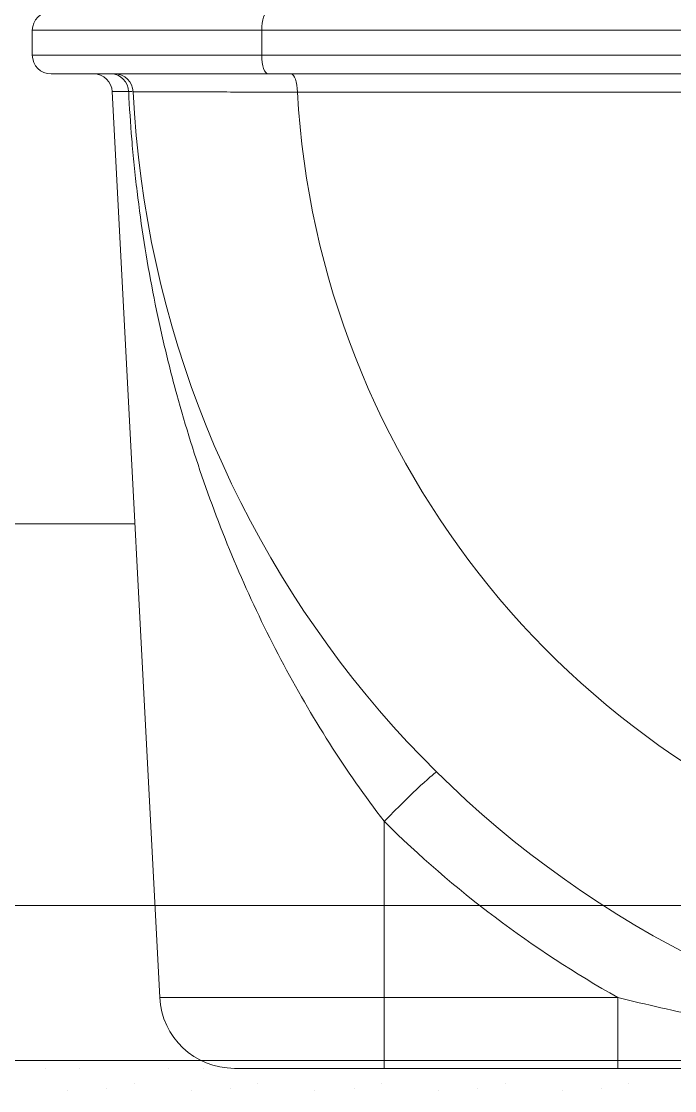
# Model space of a CAD drawing. Header units: millimetres. Extents: x 4664 to 8864, y -38 to 2932.
# Drawn here: x 6495.7 to 6551.8, y 649.2 to 741.1 of the extents above; entities that cross this region are included whole.
import ezdxf

# ---------------------------------------------------------------- set-up
doc = ezdxf.new("R2010")
doc.units = ezdxf.units.MM

msp = doc.modelspace()

# ---------------------------------------------------------------- linework, layer by layer
at = {"lineweight": 5}
for p, q in [((6496.598, 740.297), (6690.046, 740.297)), ((6496.598, 738.155), (6496.598, 740.297)), ((6516.312, 740.297), (6516.312, 738.155)), ((6690.046, 738.155), (6496.598, 738.155)), ((6498.205, 736.549), (6570.918, 736.549)), ((6503.464, 735.026), (6507.545, 657.158)), ((6503.464, 735.026), (6504.877, 735.026)), ((6519.369, 734.974), (6570.6, 734.974)), ((6505.411, 697.87), (6212.754, 697.87)), ((6526.823, 651.069), (6526.823, 672.304)), ((6593.453, 665.062), (6212.754, 665.062)), ((6546.896, 657.158), (6507.545, 657.158)), ((6546.896, 651.069), (6546.896, 657.158)), ((7515.922, 651.758), (6190.719, 651.758)), ((7525.034, 651.758), (6312.825, 651.758)), ((6393.915, 651.758), (6669.273, 651.758)), ((6503.436, 651.707), (6503.436, 651.707)), ((6514.061, 651.707), (6514.061, 651.707)), ((6524.686, 651.707), (6524.686, 651.707)), ((6535.311, 651.707), (6535.311, 651.707)), ((6545.935, 651.707), (6545.935, 651.707)), ((6497.699, 651.069), (6497.699, 651.069)), ((6500.674, 651.069), (6500.674, 651.069)), ((6508.324, 651.069), (6508.324, 651.069)), ((6511.299, 651.069), (6511.299, 651.069)), ((6513.962, 651.069), (6546.896, 651.069)), ((6518.949, 651.069), (6518.949, 651.069)), ((6521.924, 651.069), (6521.924, 651.069)), ((6529.573, 651.069), (6529.573, 651.069)), ((6532.548, 651.069), (6532.548, 651.069)), ((6540.198, 651.069), (6540.198, 651.069)), ((6543.173, 651.069), (6543.173, 651.069)), ((6550.823, 651.069), (6550.823, 651.069)), ((6505.349, 649.794), (6505.349, 649.794)), ((6515.974, 649.794), (6515.974, 649.794)), ((6526.598, 649.794), (6526.598, 649.794)), ((6537.223, 649.794), (6537.223, 649.794)), ((6547.848, 649.794), (6547.848, 649.794)), ((6499.612, 649.157), (6499.612, 649.157)), ((6503.011, 649.369), (6503.011, 649.369)), ((6510.236, 649.157), (6510.236, 649.157)), ((6513.636, 649.369), (6513.636, 649.369)), ((6520.861, 649.157), (6520.861, 649.157)), ((6524.261, 649.369), (6524.261, 649.369)), ((6531.486, 649.157), (6531.486, 649.157)), ((6534.886, 649.369), (6534.886, 649.369)), ((6542.111, 649.157), (6542.111, 649.157)), ((6545.51, 649.369), (6545.51, 649.369))]:
    msp.add_line(p, q, dxfattribs=at)
for centre, radius, start, end in [((6498.205, 740.297), 1.606, 90, 180), ((6498.205, 738.155), 1.606, 180, 270), ((6501.86, 734.942), 1.606, 3, 90), ((6503.661, 734.942), 1.606, 2.73527, 90), ((6593.322, 739.226), 88.156, 182.73527, 258.5448), ((6593.322, 739.226), 74.075, 183.29067, 254.98177), ((6593.322, 739.562), 94.582, 225.32549, 240.60321), ((6513.962, 657.495), 6.425, 183, 270)]:
    msp.add_arc(centre, radius, start, end, dxfattribs=at)
for centre, major_axis, ratio, start_param, end_param in [((6516.863, 740.297), (0, -1.606), 0.342538, 3.141593, 4.712389), ((6516.863, 738.155), (0, -1.606), 0.342538, 4.712389, 6.283185), ((6503.37, 734.942), (0, -1.606), 0.939503, 1.623156, 3.141593), ((6518.82, 734.942), (0, -1.606), 0.342039, 1.59046, 3.141593), ((6526.823, 671.967), (4.518, 4.569), 0.036822, 0, 1.533571)]:
    msp.add_ellipse(centre, major_axis=major_axis, ratio=ratio, start_param=start_param, end_param=end_param, dxfattribs=at)
for points, knots in [([(6504.877, 735.026), (6504.943, 733.667), (6505.032, 732.309), (6505.205, 730.201), (6505.274, 729.448), (6505.426, 727.944), (6505.509, 727.192), (6505.777, 724.964), (6505.979, 723.505), (6506.432, 720.625), (6506.682, 719.204), (6507.229, 716.39), (6507.525, 714.996), (6508.166, 712.229), (6508.51, 710.854), (6509.609, 706.773), (6510.43, 704.109), (6512.252, 698.867), (6513.254, 696.289), (6515.452, 691.204), (6516.647, 688.697), (6519.258, 683.744), (6520.648, 681.348), (6523.601, 676.71), (6525.165, 674.468), (6526.823, 672.304)], [0, 0, 0, 0, 0.056584, 0.056584, 0.088031, 0.088031, 0.119478, 0.119478, 0.182373, 0.182373, 0.245267, 0.245267, 0.308162, 0.308162, 0.371056, 0.371056, 0.496845, 0.496845, 0.622634, 0.622634, 0.748422, 0.748422, 0.874211, 0.874211, 1, 1, 1, 1]), ([(6505.266, 735.019), (6505.266, 735.019), (6505.35, 735.019), (6505.68, 735.018), (6505.926, 735.017), (6506.42, 735.016), (6506.605, 735.015), (6507.013, 735.014), (6507.235, 735.013), (6507.955, 735.011), (6508.508, 735.01), (6509.445, 735.007), (6509.777, 735.006), (6510.473, 735.004), (6510.836, 735.003), (6511.964, 734.999), (6512.771, 734.997), (6514.064, 734.993), (6514.509, 734.991), (6515.427, 734.988), (6515.899, 734.986), (6517.339, 734.981), (6518.336, 734.978), (6519.369, 734.974)], [0, 0, 0, 0, 0.125, 0.125, 0.25, 0.25, 0.3125, 0.3125, 0.375, 0.375, 0.5, 0.5, 0.5625, 0.5625, 0.625, 0.625, 0.75, 0.75, 0.8125, 0.8125, 0.875, 0.875, 1, 1, 1, 1]), ([(6576.398, 651.931), (6574.268, 652.146), (6572.15, 652.398), (6567.356, 653.051), (6564.692, 653.474), (6559.461, 654.404), (6556.889, 654.911), (6551.831, 655.991), (6549.345, 656.563), (6546.896, 657.158)], [0, 0, 0, 0, 0.206473, 0.206473, 0.470982, 0.470982, 0.735491, 0.735491, 1, 1, 1, 1]), ([(6546.896, 651.069), (6549.665, 651.069), (6552.4, 651.069), (6557.823, 651.069), (6560.51, 651.069), (6565.849, 651.069), (6568.505, 651.069), (6573.774, 651.069), (6576.383, 651.069), (6578.976, 651.069)], [0, 0, 0, 0, 0.25, 0.25, 0.5, 0.5, 0.75, 0.75, 1, 1, 1, 1])]:
    msp.add_open_spline(points, degree=3, knots=knots, dxfattribs=at)
msp.add_open_spline([(6504.877, 735.026), (6505.007, 735.026), (6505.104, 735.025), (6505.169, 735.024)], degree=3, dxfattribs=at)

doc.saveas('drawing.dxf')
